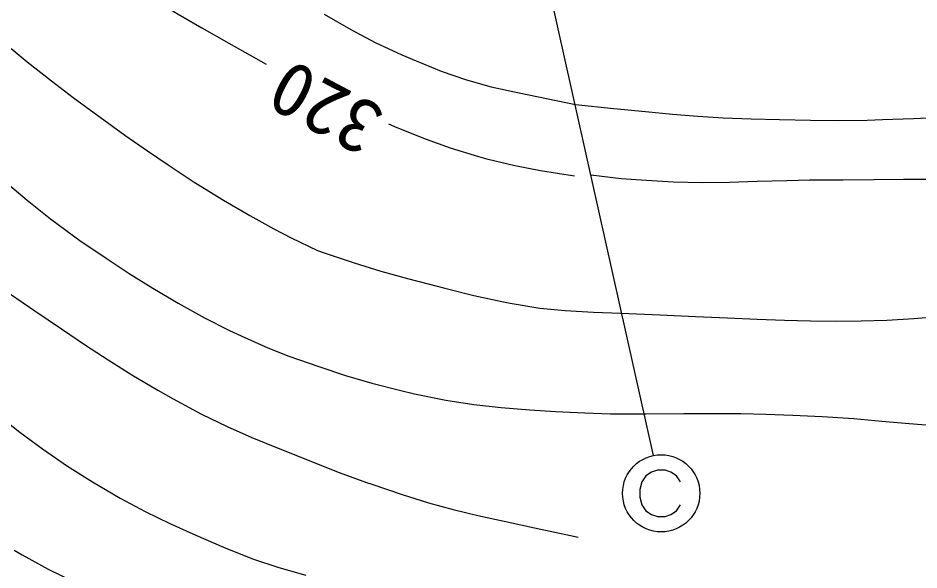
# Model space of a CAD drawing. Units: millimetres, scale not verified. Extents: x 40000 to 680000, y 20000 to 380000.
# Drawn here: x 440409 to 470728, y 242578 to 261161 of the extents above; entities that cross this region are included whole.
import ezdxf
from ezdxf.enums import TextEntityAlignment as Align

# ---------------------------------------------------------------- set-up
doc = ezdxf.new("R2010")
doc.units = ezdxf.units.MM
doc.header["$LTSCALE"] = 1000
doc.layers.add('M-BGD', color=7, linetype='Continuous', lineweight=25)
doc.layers.add('M-STR-STRC', color=7, linetype='Continuous', lineweight=25)
doc.styles.add('ＭＳ ゴシック', font='')
doc.styles.get('ＭＳ ゴシック').set_extended_font_data('MS Gothic')

msp = doc.modelspace()

# ---------------------------------------------------------------- linework, layer by layer
at = {"layer": 'M-BGD'}
for points in [[(436906, 269932), (437581, 269022), (438101, 268340), (438515, 267815), (439150, 267015), (439748, 266295), (440124, 265868), (440812, 265127), (441503, 264466), (441732, 264259), (442480, 263628), (442748, 263412), (443595, 262753), (444351, 262208), (445068, 261735), (445798, 261291), (446592, 260834), (447501, 260320), (448578, 259707), (448760, 259602)], [(450707, 261296), (451614, 260772), (452432, 260342), (453324, 259924), (453670, 259772), (454648, 259372), (455506, 259077), (456333, 258849), (457218, 258648), (458250, 258437), (459174, 258248)], [(440182, 260130), (440716, 259687), (441535, 259044), (442270, 258486), (443094, 257881), (443172, 257824), (444007, 257219), (444764, 256686), (445458, 256216), (446298, 255658), (447118, 255150), (447320, 255030), (448205, 254512), (449019, 254060), (449606, 253760), (450486, 253334), (450707, 253252), (451721, 252914), (452620, 252638), (453513, 252389), (454509, 252133), (454771, 252067), (455751, 251821), (456687, 251614), (456972, 251559), (457970, 251398), (458825, 251313), (459776, 251262), (460698, 251220)], [(459174, 258248), (460459, 258120), (461522, 258014), (462439, 257927), (463287, 257858), (464141, 257805), (465076, 257765), (466032, 257740), (467083, 257721), (468009, 257716), (468980, 257727), (469503, 257740), (470547, 257773), (471470, 257819)], [(459134, 255835), (457993, 256015), (457125, 256179), (456225, 256402), (455919, 256487), (454966, 256775), (454152, 257069), (453171, 257469), (452884, 257589)], [(439699, 255884), (440424, 255270), (440716, 255030), (441504, 254399), (442277, 253827), (442494, 253676), (443371, 253075), (444149, 252559), (444945, 252061), (445796, 251559), (446684, 251065), (447529, 250640), (447913, 250458), (448815, 250052), (449522, 249781), (450533, 249425), (451429, 249126), (452313, 248863), (453286, 248617), (453755, 248511), (454811, 248300), (455752, 248152), (456664, 248050), (457633, 247973), (458496, 247918), (459480, 247864), (460346, 247838), (461473, 247833), (461544, 247834)], [(459682, 255877), (460704, 255762), (461375, 255708), (462461, 255642), (463432, 255623), (464350, 255636), (465279, 255665), (466281, 255695), (467048, 255708), (468174, 255717), (469222, 255725), (470209, 255733), (471154, 255741)], [(439913, 252034), (440795, 251424), (440970, 251305), (441871, 250692), (442676, 250151), (443446, 249648), (444239, 249153), (445114, 248634), (445627, 248342), (446579, 247829), (447442, 247409), (448281, 247039), (449160, 246678), (450146, 246281), (450284, 246225), (451221, 245857), (452133, 245527), (452316, 245463), (453333, 245118), (454224, 244844), (455052, 244618), (455880, 244417), (456772, 244219), (457793, 244001), (459004, 243741), (459258, 243685)], [(460698, 251220), (462018, 251166), (463207, 251113), (464287, 251063), (465278, 251020), (466202, 250985), (467079, 250962), (467932, 250954), (468781, 250963), (469647, 250992), (470552, 251044), (471517, 251122)], [(439747, 247779), (440471, 247214), (441237, 246651), (442078, 246078), (442918, 245548), (443848, 245001), (444690, 244548), (445514, 244145), (446391, 243748), (447320, 243346), (448303, 242955), (449186, 242661), (450092, 242400)], [(461544, 247834), (462820, 247841), (463849, 247845), (464733, 247841), (465577, 247826), (466482, 247795), (467471, 247749), (468541, 247676), (469483, 247589), (470398, 247504), (471391, 247434)], [(440274, 243249), (440547, 243092), (441422, 242607), (442316, 242165)]]:
    msp.add_lwpolyline(points, dxfattribs=at)
at = {"layer": 'M-STR-STRC'}
for p, q in [((461792, 246433), (456226, 271381)), ((461924, 245939), (461729, 245874)), ((462184, 245939), (461924, 245939)), ((462379, 245874), (462184, 245939)), ((461534, 245744), (461404, 245549)), ((461729, 245874), (461534, 245744)), ((462574, 245744), (462379, 245874)), ((462704, 245549), (462574, 245744)), ((461404, 245549), (461339, 245289)), ((461339, 245289), (461339, 245029)), ((461339, 245029), (461404, 244769)), ((461404, 244769), (461534, 244574)), ((462574, 244574), (462704, 244769)), ((461534, 244574), (461729, 244444)), ((461729, 244444), (461924, 244379)), ((461924, 244379), (462184, 244379)), ((462184, 244379), (462379, 244444)), ((462379, 244444), (462574, 244574))]:
    msp.add_line(p, q, dxfattribs=at)
msp.add_circle((462054, 245159), 1300, dxfattribs=at)

# ---------------------------------------------------------------- texts
at = {"layer": 'M-BGD', "style": 'ＭＳ ゴシック'}
msp.add_text('320', height=1833, rotation=152.081, dxfattribs=at).set_placement((451435, 259420), align=Align.BOTTOM_CENTER)

doc.saveas('drawing.dxf')
